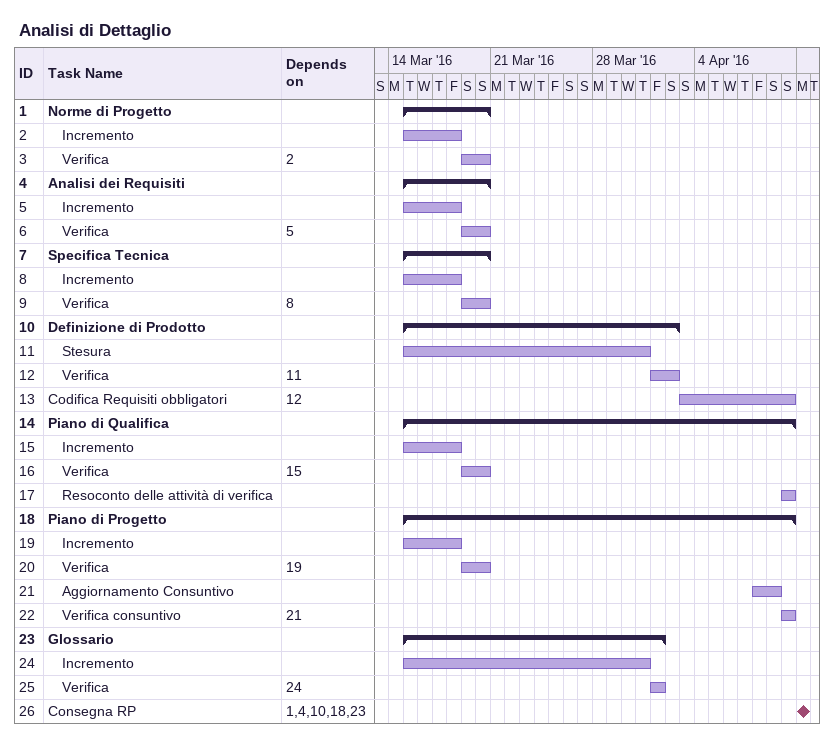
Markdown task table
Analisi di Dettaglio

| ID | Level | Task | Start | Finish | Predecessors |
|---|---|---|---|---|---|
| 1 | 1 | **Norme di Progetto** | 2016-03-15 | 2016-03-20 |  |
| 2 | 2 | Incremento | 2016-03-15 | 2016-03-18 |  |
| 3 | 2 | Verifica | 2016-03-19 | 2016-03-20 | 2 |
| 4 | 1 | **Analisi dei Requisiti** | 2016-03-15 | 2016-03-20 |  |
| 5 | 2 | Incremento | 2016-03-15 | 2016-03-18 |  |
| 6 | 2 | Verifica | 2016-03-19 | 2016-03-20 | 5 |
| 7 | 1 | **Specifica Tecnica** | 2016-03-15 | 2016-03-20 |  |
| 8 | 2 | Incremento | 2016-03-15 | 2016-03-18 |  |
| 9 | 2 | Verifica | 2016-03-19 | 2016-03-20 | 8 |
| 10 | 1 | **Definizione di Prodotto** | 2016-03-15 | 2016-04-02 |  |
| 11 | 2 | Stesura | 2016-03-15 | 2016-03-31 |  |
| 12 | 2 | Verifica | 2016-04-01 | 2016-04-02 | 11 |
| 13 | 1 | Codifica Requisiti obbligatori | 2016-04-03 | 2016-04-10 | 12 |
| 14 | 1 | **Piano di Qualifica** | 2016-03-15 | 2016-04-10 |  |
| 15 | 2 | Incremento | 2016-03-15 | 2016-03-18 |  |
| 16 | 2 | Verifica | 2016-03-19 | 2016-03-20 | 15 |
| 17 | 2 | Resoconto delle attività di verifica | 2016-04-10 | 2016-04-10 |  |
| 18 | 1 | **Piano di Progetto** | 2016-03-15 | 2016-04-10 |  |
| 19 | 2 | Incremento | 2016-03-15 | 2016-03-18 |  |
| 20 | 2 | Verifica | 2016-03-19 | 2016-03-20 | 19 |
| 21 | 2 | Aggiornamento Consuntivo | 2016-04-08 | 2016-04-09 |  |
| 22 | 2 | Verifica consuntivo | 2016-04-10 | 2016-04-10 | 21 |
| 23 | 1 | **Glossario** | 2016-03-15 | 2016-04-01 |  |
| 24 | 2 | Incremento | 2016-03-15 | 2016-03-31 |  |
| 25 | 2 | Verifica | 2016-04-01 | 2016-04-01 | 24 |
| 26 | 1 | Consegna RP (milestone) | 2016-04-11 | 2016-04-11 | 1, 4, 10, 18, 23 |
